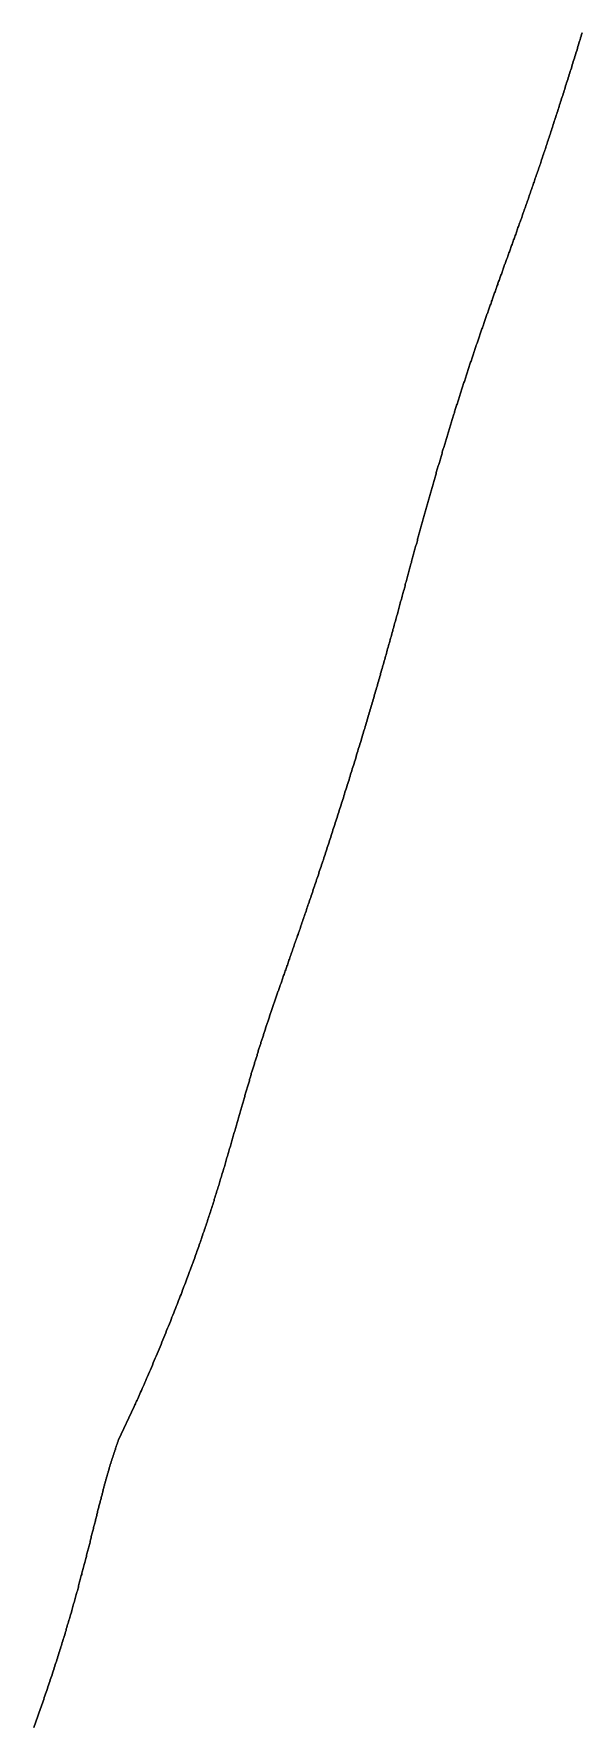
# Model space of a CAD drawing. Header units: inches. Extents: x 130170 to 284068, y 377793 to 804530.
# Drawn here: x 260060.9 to 260094.7, y 741778 to 741882.3 of the extents above; entities that cross this region are included whole.
import ezdxf

# ---------------------------------------------------------------- set-up
doc = ezdxf.new("R2010")
doc.units = ezdxf.units.IN
doc.header["$MEASUREMENT"] = 0
doc.layers.add('muni_il', color=7, linetype='Continuous')

msp = doc.modelspace()

# ---------------------------------------------------------------- linework, layer by layer
at = {"layer": 'muni_il'}
for points in [[(260060.92, 741777.95), (260060.96, 741778.07), (260061, 741778.18), (260061.04, 741778.3), (260061.09, 741778.42), (260061.13, 741778.54), (260061.17, 741778.65), (260061.21, 741778.77), (260061.25, 741778.89), (260061.29, 741779), (260061.33, 741779.12), (260061.37, 741779.23), (260061.41, 741779.35), (260061.45, 741779.46), (260061.49, 741779.57), (260061.53, 741779.69), (260061.56, 741779.8), (260061.6, 741779.91), (260061.64, 741780.02), (260061.68, 741780.13), (260061.72, 741780.24), (260061.75, 741780.35), (260061.79, 741780.46), (260061.83, 741780.57), (260061.86, 741780.68), (260061.9, 741780.78), (260061.93, 741780.89), (260061.97, 741781), (260062, 741781.1), (260062.04, 741781.21), (260062.07, 741781.31), (260062.11, 741781.42), (260062.14, 741781.52), (260062.17, 741781.63), (260062.21, 741781.73), (260062.24, 741781.83), (260062.27, 741781.93), (260062.31, 741782.03), (260062.34, 741782.13), (260062.37, 741782.23), (260062.4, 741782.33), (260062.43, 741782.43), (260062.46, 741782.53), (260062.49, 741782.63), (260062.53, 741782.72), (260062.56, 741782.82), (260062.59, 741782.92), (260062.62, 741783.01), (260062.64, 741783.11), (260062.67, 741783.2), (260062.7, 741783.3), (260062.73, 741783.39), (260062.76, 741783.48), (260062.79, 741783.57), (260062.82, 741783.67), (260062.84, 741783.76), (260062.87, 741783.85), (260062.9, 741783.94), (260062.92, 741784.03), (260062.95, 741784.12), (260062.98, 741784.21), (260063, 741784.3), (260063.03, 741784.38), (260063.06, 741784.47), (260063.08, 741784.56), (260063.11, 741784.64), (260063.13, 741784.73), (260063.16, 741784.82), (260063.18, 741784.9), (260063.21, 741784.99), (260063.23, 741785.07), (260063.25, 741785.16), (260063.28, 741785.24), (260063.3, 741785.32), (260063.33, 741785.41), (260063.35, 741785.49), (260063.37, 741785.57), (260063.4, 741785.65), (260063.42, 741785.74), (260063.44, 741785.82), (260063.46, 741785.9), (260063.49, 741785.98), (260063.51, 741786.06), (260063.53, 741786.14), (260063.55, 741786.22), (260063.57, 741786.3), (260063.6, 741786.38), (260063.62, 741786.46), (260063.64, 741786.54), (260063.66, 741786.61), (260063.68, 741786.69), (260063.7, 741786.77), (260063.72, 741786.85), (260063.74, 741786.92), (260063.76, 741787), (260063.78, 741787.08), (260063.8, 741787.16), (260063.82, 741787.23), (260063.84, 741787.31), (260063.87, 741787.38), (260063.88, 741787.46), (260063.9, 741787.54), (260063.92, 741787.61), (260063.94, 741787.69), (260063.96, 741787.76), (260063.98, 741787.84), (260064, 741787.91), (260064.02, 741787.99), (260064.04, 741788.06), (260064.06, 741788.13), (260064.08, 741788.21), (260064.1, 741788.28), (260064.12, 741788.36), (260064.14, 741788.43), (260064.16, 741788.5), (260064.17, 741788.57), (260064.19, 741788.65), (260064.21, 741788.72), (260064.23, 741788.79), (260064.25, 741788.87), (260064.27, 741788.94), (260064.28, 741789.01), (260064.3, 741789.08), (260064.32, 741789.15), (260064.34, 741789.23), (260064.36, 741789.3), (260064.38, 741789.37), (260064.39, 741789.44), (260064.41, 741789.51), (260064.43, 741789.58), (260064.45, 741789.65), (260064.46, 741789.72), (260064.48, 741789.79), (260064.5, 741789.86), (260064.52, 741789.93), (260064.54, 741790), (260064.55, 741790.07), (260064.57, 741790.14), (260064.59, 741790.21), (260064.6, 741790.28), (260064.62, 741790.35), (260064.64, 741790.41), (260064.66, 741790.48), (260064.67, 741790.55), (260064.69, 741790.62), (260064.71, 741790.68), (260064.72, 741790.75), (260064.74, 741790.82), (260064.76, 741790.88), (260064.77, 741790.95), (260064.79, 741791.01), (260064.81, 741791.08), (260064.82, 741791.14), (260064.84, 741791.21), (260064.85, 741791.27), (260064.87, 741791.34), (260064.89, 741791.4), (260064.9, 741791.46), (260064.92, 741791.52), (260064.93, 741791.59), (260064.95, 741791.65), (260064.96, 741791.71), (260064.98, 741791.77), (260065, 741791.83), (260065.01, 741791.89), (260065.03, 741791.95), (260065.04, 741792.01), (260065.06, 741792.07), (260065.07, 741792.12), (260065.09, 741792.18), (260065.1, 741792.24), (260065.12, 741792.29), (260065.13, 741792.35), (260065.14, 741792.41), (260065.16, 741792.46), (260065.17, 741792.52), (260065.19, 741792.57), (260065.2, 741792.62), (260065.21, 741792.68), (260065.23, 741792.73), (260065.24, 741792.78), (260065.26, 741792.83), (260065.27, 741792.88), (260065.28, 741792.93), (260065.3, 741792.98), (260065.31, 741793.03), (260065.32, 741793.08), (260065.34, 741793.13), (260065.35, 741793.18), (260065.36, 741793.22), (260065.38, 741793.27), (260065.39, 741793.32), (260065.4, 741793.36), (260065.41, 741793.41), (260065.43, 741793.45), (260065.44, 741793.5), (260065.45, 741793.54), (260065.46, 741793.59), (260065.48, 741793.63), (260065.49, 741793.67), (260065.5, 741793.71), (260065.51, 741793.76), (260065.53, 741793.8), (260065.54, 741793.84), (260065.55, 741793.88), (260065.56, 741793.92), (260065.57, 741793.96), (260065.59, 741794), (260065.6, 741794.04), (260065.61, 741794.08), (260065.62, 741794.12), (260065.63, 741794.16), (260065.64, 741794.19), (260065.66, 741794.23), (260065.67, 741794.27), (260065.68, 741794.31), (260065.69, 741794.35), (260065.7, 741794.38), (260065.72, 741794.42), (260065.73, 741794.46), (260065.74, 741794.5), (260065.75, 741794.53), (260065.76, 741794.57), (260065.78, 741794.61), (260065.79, 741794.64), (260065.8, 741794.68), (260065.81, 741794.72), (260065.83, 741794.76), (260065.84, 741794.79), (260065.85, 741794.83), (260065.86, 741794.87), (260065.87, 741794.9), (260065.89, 741794.94), (260065.9, 741794.98), (260065.91, 741795.02), (260065.93, 741795.06), (260065.94, 741795.09), (260065.95, 741795.13), (260065.96, 741795.17), (260065.98, 741795.21), (260065.99, 741795.25), (260066, 741795.28), (260066.02, 741795.32), (260066.03, 741795.36), (260066.04, 741795.4), (260066.06, 741795.44), (260066.07, 741795.48), (260066.08, 741795.51), (260066.1, 741795.55), (260066.11, 741795.59), (260066.12, 741795.63), (260066.14, 741795.67), (260067.1, 741797.74), (260067.15, 741797.84), (260067.18, 741797.9), (260067.21, 741797.97), (260067.25, 741798.05), (260067.28, 741798.13), (260067.32, 741798.21), (260067.36, 741798.31), (260067.41, 741798.4), (260067.45, 741798.51), (260067.5, 741798.61), (260067.55, 741798.72), (260067.6, 741798.84), (260067.65, 741798.96), (260067.71, 741799.08), (260067.76, 741799.2), (260067.82, 741799.33), (260067.87, 741799.46), (260067.93, 741799.59), (260067.99, 741799.72), (260068.04, 741799.86), (260068.1, 741800), (260068.16, 741800.14), (260068.22, 741800.28), (260068.28, 741800.42), (260068.34, 741800.56), (260068.4, 741800.7), (260068.46, 741800.84), (260068.52, 741800.98), (260068.58, 741801.13), (260068.64, 741801.27), (260068.7, 741801.41), (260068.76, 741801.56), (260068.81, 741801.7), (260068.87, 741801.84), (260068.93, 741801.98), (260068.99, 741802.13), (260069.05, 741802.27), (260069.1, 741802.41), (260069.16, 741802.55), (260069.21, 741802.68), (260069.27, 741802.82), (260069.33, 741802.96), (260069.38, 741803.09), (260069.43, 741803.23), (260069.49, 741803.36), (260069.54, 741803.5), (260069.59, 741803.63), (260069.64, 741803.76), (260069.69, 741803.89), (260069.74, 741804.02), (260069.79, 741804.14), (260069.84, 741804.27), (260069.89, 741804.4), (260069.94, 741804.52), (260069.99, 741804.64), (260070.04, 741804.76), (260070.08, 741804.89), (260070.13, 741805), (260070.17, 741805.12), (260070.22, 741805.24), (260070.26, 741805.36), (260070.31, 741805.47), (260070.35, 741805.59), (260070.39, 741805.7), (260070.43, 741805.81), (260070.47, 741805.92), (260070.52, 741806.04), (260070.56, 741806.14), (260070.6, 741806.25), (260070.64, 741806.36), (260070.68, 741806.47), (260070.71, 741806.57), (260070.75, 741806.68), (260070.79, 741806.78), (260070.83, 741806.89), (260070.86, 741806.99), (260070.9, 741807.09), (260070.94, 741807.19), (260070.97, 741807.29), (260071.01, 741807.39), (260071.04, 741807.49), (260071.08, 741807.59), (260071.11, 741807.69), (260071.15, 741807.79), (260071.18, 741807.88), (260071.21, 741807.98), (260071.25, 741808.07), (260071.28, 741808.17), (260071.31, 741808.26), (260071.34, 741808.36), (260071.38, 741808.45), (260071.41, 741808.54), (260071.44, 741808.64), (260071.47, 741808.73), (260071.5, 741808.82), (260071.53, 741808.91), (260071.56, 741809), (260071.59, 741809.09), (260071.62, 741809.18), (260071.65, 741809.27), (260071.68, 741809.36), (260071.71, 741809.45), (260071.74, 741809.54), (260071.77, 741809.63), (260071.8, 741809.72), (260071.82, 741809.81), (260071.85, 741809.89), (260071.88, 741809.98), (260071.91, 741810.07), (260071.94, 741810.16), (260071.96, 741810.24), (260071.99, 741810.33), (260072.02, 741810.41), (260072.04, 741810.5), (260072.07, 741810.59), (260072.1, 741810.67), (260072.12, 741810.76), (260072.15, 741810.84), (260072.18, 741810.93), (260072.2, 741811.01), (260072.23, 741811.1), (260072.26, 741811.18), (260072.28, 741811.26), (260072.31, 741811.35), (260072.33, 741811.43), (260072.36, 741811.52), (260072.38, 741811.6), (260072.41, 741811.68), (260072.43, 741811.76), (260072.46, 741811.85), (260072.48, 741811.93), (260072.51, 741812.01), (260072.53, 741812.09), (260072.56, 741812.18), (260072.58, 741812.26), (260072.61, 741812.34), (260072.63, 741812.42), (260072.66, 741812.5), (260072.68, 741812.58), (260072.7, 741812.67), (260072.73, 741812.75), (260072.75, 741812.83), (260072.77, 741812.91), (260072.8, 741812.99), (260072.82, 741813.07), (260072.85, 741813.15), (260072.87, 741813.23), (260072.89, 741813.31), (260072.92, 741813.38), (260072.94, 741813.46), (260072.96, 741813.54), (260072.98, 741813.62), (260073.01, 741813.7), (260073.03, 741813.78), (260073.05, 741813.86), (260073.07, 741813.93), (260073.1, 741814.01), (260073.12, 741814.09), (260073.14, 741814.16), (260073.16, 741814.24), (260073.19, 741814.32), (260073.21, 741814.39), (260073.23, 741814.47), (260073.25, 741814.55), (260073.27, 741814.62), (260073.3, 741814.7), (260073.32, 741814.77), (260073.34, 741814.85), (260073.36, 741814.92), (260073.38, 741815), (260073.4, 741815.07), (260073.42, 741815.14), (260073.45, 741815.22), (260073.47, 741815.29), (260073.49, 741815.36), (260073.51, 741815.44), (260073.53, 741815.51), (260073.55, 741815.58), (260073.57, 741815.65), (260073.59, 741815.72), (260073.61, 741815.79), (260073.63, 741815.87), (260073.65, 741815.94), (260073.67, 741816.01), (260073.69, 741816.08), (260073.71, 741816.15), (260073.73, 741816.22), (260073.75, 741816.29), (260073.77, 741816.36), (260073.79, 741816.42), (260073.81, 741816.49), (260073.83, 741816.56), (260073.85, 741816.63), (260073.87, 741816.7), (260073.89, 741816.76), (260073.91, 741816.83), (260073.93, 741816.9), (260073.95, 741816.96), (260073.97, 741817.03), (260073.99, 741817.1), (260074.01, 741817.16), (260074.03, 741817.23), (260074.05, 741817.29), (260074.06, 741817.36), (260074.08, 741817.42), (260074.1, 741817.49), (260074.12, 741817.55), (260074.14, 741817.61), (260074.16, 741817.68), (260074.18, 741817.74), (260074.2, 741817.8), (260074.21, 741817.87), (260074.23, 741817.93), (260074.25, 741817.99), (260074.27, 741818.05), (260074.29, 741818.12), (260074.31, 741818.18), (260074.32, 741818.24), (260074.34, 741818.3), (260074.36, 741818.36), (260074.38, 741818.42), (260074.4, 741818.48), (260074.42, 741818.54), (260074.43, 741818.6), (260074.45, 741818.66), (260074.47, 741818.72), (260074.49, 741818.78), (260074.51, 741818.84), (260074.52, 741818.9), (260074.54, 741818.96), (260074.56, 741819.01), (260074.58, 741819.07), (260074.59, 741819.13), (260074.61, 741819.19), (260074.63, 741819.25), (260074.65, 741819.3), (260074.67, 741819.36), (260074.68, 741819.42), (260074.7, 741819.48), (260074.72, 741819.53), (260074.74, 741819.59), (260074.75, 741819.65), (260074.77, 741819.7), (260074.79, 741819.76), (260074.81, 741819.82), (260074.83, 741819.87), (260074.84, 741819.93), (260074.86, 741819.99), (260074.88, 741820.04), (260074.9, 741820.1), (260074.91, 741820.15), (260074.93, 741820.21), (260074.95, 741820.27), (260074.97, 741820.32), (260074.99, 741820.38), (260075, 741820.43), (260075.02, 741820.49), (260075.04, 741820.55), (260075.06, 741820.6), (260075.08, 741820.66), (260075.09, 741820.71), (260075.11, 741820.77), (260075.13, 741820.82), (260075.15, 741820.88), (260075.17, 741820.94), (260075.19, 741820.99), (260075.2, 741821.05), (260075.22, 741821.1), (260075.24, 741821.16), (260075.26, 741821.22), (260075.28, 741821.27), (260075.3, 741821.33), (260075.32, 741821.39), (260075.33, 741821.44), (260075.35, 741821.5), (260075.37, 741821.56), (260075.39, 741821.61), (260075.41, 741821.67), (260075.43, 741821.73), (260075.45, 741821.78), (260075.47, 741821.84), (260075.49, 741821.9), (260075.51, 741821.96), (260075.53, 741822.01), (260075.55, 741822.07), (260075.57, 741822.13), (260075.59, 741822.19), (260075.61, 741822.25), (260075.63, 741822.31), (260075.65, 741822.37), (260075.67, 741822.43), (260075.69, 741822.49), (260075.71, 741822.55), (260075.73, 741822.61), (260075.75, 741822.67), (260075.77, 741822.73), (260075.79, 741822.79), (260075.81, 741822.85), (260075.83, 741822.91), (260075.86, 741822.97), (260075.88, 741823.04), (260075.9, 741823.1), (260075.92, 741823.16), (260075.94, 741823.22), (260075.96, 741823.29), (260075.99, 741823.35), (260076.01, 741823.42), (260076.03, 741823.48), (260076.05, 741823.55), (260076.08, 741823.61), (260076.1, 741823.68), (260076.12, 741823.74), (260076.15, 741823.81), (260076.17, 741823.88), (260076.19, 741823.94), (260076.22, 741824.01), (260076.24, 741824.08), (260076.26, 741824.15), (260076.29, 741824.22), (260076.31, 741824.28), (260076.34, 741824.35), (260076.36, 741824.42), (260076.39, 741824.49), (260076.41, 741824.57), (260076.44, 741824.64), (260076.46, 741824.71), (260076.49, 741824.78), (260076.51, 741824.85), (260076.54, 741824.93), (260076.56, 741825), (260076.59, 741825.07), (260076.61, 741825.15), (260076.64, 741825.22), (260076.67, 741825.3), (260076.69, 741825.37), (260076.72, 741825.45), (260076.75, 741825.53), (260076.77, 741825.61), (260076.8, 741825.68), (260076.83, 741825.76), (260076.86, 741825.84), (260076.88, 741825.92), (260076.91, 741826), (260076.94, 741826.08), (260076.97, 741826.16), (260076.99, 741826.24), (260077.02, 741826.32), (260077.05, 741826.41), (260077.08, 741826.49), (260077.11, 741826.57), (260077.14, 741826.65), (260077.17, 741826.74), (260077.2, 741826.82), (260077.23, 741826.91), (260077.26, 741826.99), (260077.29, 741827.08), (260077.32, 741827.17), (260077.35, 741827.25), (260077.38, 741827.34), (260077.41, 741827.43), (260077.44, 741827.52), (260077.47, 741827.61), (260077.5, 741827.7), (260077.53, 741827.79), (260077.56, 741827.88), (260077.59, 741827.97), (260077.62, 741828.06), (260077.65, 741828.15), (260077.69, 741828.24), (260077.72, 741828.34), (260077.75, 741828.43), (260077.78, 741828.52), (260077.81, 741828.62), (260077.85, 741828.71), (260077.88, 741828.81), (260077.91, 741828.9), (260077.94, 741829), (260077.98, 741829.1), (260078.01, 741829.19), (260078.04, 741829.29), (260078.08, 741829.39), (260078.11, 741829.49), (260078.14, 741829.59), (260078.18, 741829.68), (260078.21, 741829.78), (260078.24, 741829.88), (260078.28, 741829.98), (260078.31, 741830.08), (260078.34, 741830.19), (260078.38, 741830.29), (260078.41, 741830.39), (260078.45, 741830.49), (260078.48, 741830.59), (260078.51, 741830.7), (260078.55, 741830.8), (260078.58, 741830.9), (260078.62, 741831.01), (260078.65, 741831.11), (260078.69, 741831.21), (260078.72, 741831.32), (260078.76, 741831.42), (260078.79, 741831.53), (260078.83, 741831.64), (260078.86, 741831.74), (260078.9, 741831.85), (260078.93, 741831.95), (260078.97, 741832.06), (260079, 741832.17), (260079.04, 741832.28), (260079.07, 741832.38), (260079.11, 741832.49), (260079.14, 741832.6), (260079.18, 741832.71), (260079.21, 741832.81), (260079.25, 741832.92), (260079.28, 741833.03), (260079.32, 741833.14), (260079.35, 741833.25), (260079.39, 741833.36), (260079.42, 741833.47), (260079.46, 741833.58), (260079.49, 741833.69), (260079.53, 741833.8), (260079.57, 741833.91), (260079.6, 741834.02), (260079.64, 741834.13), (260079.67, 741834.24), (260079.71, 741834.35), (260079.74, 741834.46), (260079.78, 741834.57), (260079.81, 741834.68), (260079.85, 741834.79), (260079.88, 741834.9), (260079.92, 741835.01), (260079.95, 741835.12), (260079.99, 741835.24), (260080.02, 741835.35), (260080.06, 741835.46), (260080.09, 741835.57), (260080.13, 741835.68), (260080.16, 741835.79), (260080.2, 741835.9), (260080.23, 741836.01), (260080.27, 741836.12), (260080.3, 741836.23), (260080.34, 741836.35), (260080.37, 741836.46), (260080.41, 741836.57), (260080.44, 741836.68), (260080.48, 741836.79), (260080.51, 741836.9), (260080.54, 741837.01), (260080.58, 741837.12), (260080.61, 741837.23), (260080.65, 741837.34), (260080.68, 741837.45), (260080.71, 741837.56), (260080.75, 741837.67), (260080.78, 741837.78), (260080.81, 741837.89), (260080.85, 741838), (260080.88, 741838.11), (260080.91, 741838.22), (260080.95, 741838.33), (260080.98, 741838.44), (260081.01, 741838.54), (260081.05, 741838.65), (260081.08, 741838.76), (260081.11, 741838.87), (260081.14, 741838.98), (260081.18, 741839.09), (260081.21, 741839.19), (260081.24, 741839.3), (260081.27, 741839.41), (260081.31, 741839.51), (260081.34, 741839.62), (260081.37, 741839.73), (260081.4, 741839.83), (260081.43, 741839.94), (260081.46, 741840.04), (260081.49, 741840.15), (260081.53, 741840.26), (260081.56, 741840.36), (260081.59, 741840.47), (260081.62, 741840.57), (260081.65, 741840.67), (260081.68, 741840.78), (260081.71, 741840.88), (260081.74, 741840.99), (260081.77, 741841.09), (260081.8, 741841.19), (260081.83, 741841.29), (260081.86, 741841.4), (260081.89, 741841.5), (260081.92, 741841.6), (260081.95, 741841.7), (260081.98, 741841.8), (260082.01, 741841.9), (260082.04, 741842), (260082.07, 741842.1), (260082.1, 741842.2), (260082.12, 741842.3), (260082.15, 741842.4), (260082.18, 741842.5), (260082.21, 741842.6), (260082.24, 741842.7), (260082.27, 741842.8), (260082.29, 741842.89), (260082.32, 741842.99), (260082.35, 741843.09), (260082.38, 741843.19), (260082.4, 741843.28), (260082.43, 741843.38), (260082.46, 741843.47), (260082.49, 741843.57), (260082.51, 741843.67), (260082.54, 741843.76), (260082.57, 741843.86), (260082.59, 741843.95), (260082.62, 741844.04), (260082.65, 741844.14), (260082.67, 741844.23), (260082.7, 741844.32), (260082.72, 741844.42), (260082.75, 741844.51), (260082.78, 741844.6), (260082.8, 741844.69), (260082.83, 741844.79), (260082.85, 741844.88), (260082.88, 741844.97), (260082.9, 741845.06), (260082.93, 741845.15), (260082.95, 741845.24), (260082.98, 741845.33), (260083, 741845.42), (260083.03, 741845.51), (260083.05, 741845.6), (260083.08, 741845.68), (260083.1, 741845.77), (260083.13, 741845.86), (260083.15, 741845.95), (260083.17, 741846.04), (260083.2, 741846.12), (260083.22, 741846.21), (260083.25, 741846.3), (260083.27, 741846.38), (260083.29, 741846.47), (260083.32, 741846.55), (260083.34, 741846.64), (260083.36, 741846.73), (260083.39, 741846.81), (260083.41, 741846.9), (260083.43, 741846.98), (260083.46, 741847.06), (260083.48, 741847.15), (260083.5, 741847.23), (260083.52, 741847.32), (260083.55, 741847.4), (260083.57, 741847.48), (260083.59, 741847.56), (260083.61, 741847.65), (260083.64, 741847.73), (260083.66, 741847.81), (260083.68, 741847.89), (260083.7, 741847.97), (260083.73, 741848.06), (260083.75, 741848.14), (260083.77, 741848.22), (260083.79, 741848.3), (260083.81, 741848.38), (260083.83, 741848.46), (260083.86, 741848.54), (260083.88, 741848.62), (260083.9, 741848.7), (260083.92, 741848.78), (260083.94, 741848.86), (260083.96, 741848.94), (260083.99, 741849.02), (260084.01, 741849.09), (260084.03, 741849.17), (260084.05, 741849.25), (260084.07, 741849.33), (260084.09, 741849.41), (260084.11, 741849.48), (260084.13, 741849.56), (260084.15, 741849.64), (260084.18, 741849.72), (260084.2, 741849.79), (260084.22, 741849.87), (260084.24, 741849.95), (260084.26, 741850.02), (260084.28, 741850.1), (260084.3, 741850.18), (260084.32, 741850.25), (260084.34, 741850.33), (260084.36, 741850.41), (260084.38, 741850.48), (260084.4, 741850.56), (260084.42, 741850.63), (260084.44, 741850.71), (260084.46, 741850.78), (260084.49, 741850.86), (260084.51, 741850.93), (260084.53, 741851.01), (260084.55, 741851.08), (260084.57, 741851.16), (260084.59, 741851.23), (260084.61, 741851.31), (260084.63, 741851.38), (260084.65, 741851.45), (260084.67, 741851.53), (260084.69, 741851.6), (260084.71, 741851.68), (260084.73, 741851.75), (260084.75, 741851.82), (260084.77, 741851.9), (260084.79, 741851.97), (260084.81, 741852.04), (260084.83, 741852.12), (260084.85, 741852.19), (260084.87, 741852.26), (260084.89, 741852.34), (260084.91, 741852.41), (260084.93, 741852.48), (260084.95, 741852.56), (260084.97, 741852.63), (260084.99, 741852.7), (260085.01, 741852.77), (260085.03, 741852.85), (260085.05, 741852.92), (260085.07, 741852.99), (260085.09, 741853.06), (260085.11, 741853.13), (260085.13, 741853.21), (260085.15, 741853.28), (260085.17, 741853.35), (260085.19, 741853.42), (260085.21, 741853.49), (260085.23, 741853.57), (260085.25, 741853.64), (260085.27, 741853.71), (260085.3, 741853.78), (260085.32, 741853.85), (260085.34, 741853.92), (260085.36, 741854), (260085.38, 741854.07), (260085.4, 741854.14), (260085.42, 741854.21), (260085.44, 741854.28), (260085.46, 741854.35), (260085.48, 741854.42), (260085.5, 741854.49), (260085.52, 741854.56), (260085.54, 741854.64), (260085.56, 741854.71), (260085.58, 741854.78), (260085.6, 741854.85), (260085.62, 741854.92), (260085.64, 741854.99), (260085.66, 741855.06), (260085.68, 741855.13), (260085.7, 741855.2), (260085.72, 741855.27), (260085.74, 741855.34), (260085.76, 741855.41), (260085.78, 741855.48), (260085.8, 741855.55), (260085.82, 741855.62), (260085.84, 741855.69), (260085.87, 741855.76), (260085.89, 741855.83), (260085.91, 741855.9), (260085.93, 741855.97), (260085.95, 741856.04), (260085.97, 741856.11), (260085.99, 741856.18), (260086.01, 741856.25), (260086.03, 741856.32), (260086.05, 741856.39), (260086.07, 741856.46), (260086.09, 741856.53), (260086.11, 741856.6), (260086.13, 741856.67), (260086.15, 741856.74), (260086.18, 741856.81), (260086.2, 741856.88), (260086.22, 741856.95), (260086.24, 741857.02), (260086.26, 741857.09), (260086.28, 741857.16), (260086.3, 741857.23), (260086.32, 741857.3), (260086.34, 741857.37), (260086.36, 741857.44), (260086.38, 741857.5), (260086.4, 741857.57), (260086.43, 741857.64), (260086.45, 741857.71), (260086.47, 741857.78), (260086.49, 741857.85), (260086.51, 741857.92), (260086.53, 741857.99), (260086.55, 741858.05), (260086.57, 741858.12), (260086.59, 741858.19), (260086.61, 741858.26), (260086.64, 741858.33), (260086.66, 741858.4), (260086.68, 741858.47), (260086.7, 741858.53), (260086.72, 741858.6), (260086.74, 741858.67), (260086.76, 741858.74), (260086.78, 741858.81), (260086.8, 741858.87), (260086.83, 741858.94), (260086.85, 741859.01), (260086.87, 741859.08), (260086.89, 741859.15), (260086.91, 741859.21), (260086.93, 741859.28), (260086.95, 741859.35), (260086.97, 741859.42), (260087, 741859.48), (260087.02, 741859.55), (260087.04, 741859.62), (260087.06, 741859.69), (260087.08, 741859.75), (260087.1, 741859.82), (260087.12, 741859.89), (260087.15, 741859.96), (260087.17, 741860.02), (260087.19, 741860.09), (260087.21, 741860.16), (260087.23, 741860.22), (260087.25, 741860.29), (260087.27, 741860.36), (260087.3, 741860.42), (260087.32, 741860.49), (260087.34, 741860.56), (260087.36, 741860.62), (260087.38, 741860.69), (260087.4, 741860.76), (260087.42, 741860.82), (260087.45, 741860.89), (260087.47, 741860.95), (260087.49, 741861.02), (260087.51, 741861.09), (260087.53, 741861.15), (260087.55, 741861.22), (260087.58, 741861.29), (260087.6, 741861.35), (260087.62, 741861.42), (260087.64, 741861.48), (260087.66, 741861.55), (260087.68, 741861.61), (260087.7, 741861.68), (260087.73, 741861.74), (260087.75, 741861.81), (260087.77, 741861.88), (260087.79, 741861.94), (260087.81, 741862.01), (260087.83, 741862.07), (260087.86, 741862.14), (260087.88, 741862.2), (260087.9, 741862.27), (260087.92, 741862.33), (260087.94, 741862.4), (260087.97, 741862.46), (260087.99, 741862.53), (260088.01, 741862.59), (260088.03, 741862.66), (260088.05, 741862.72), (260088.07, 741862.78), (260088.1, 741862.85), (260088.12, 741862.91), (260088.14, 741862.98), (260088.16, 741863.04), (260088.18, 741863.11), (260088.2, 741863.17), (260088.23, 741863.24), (260088.25, 741863.3), (260088.27, 741863.36), (260088.29, 741863.43), (260088.31, 741863.49), (260088.34, 741863.56), (260088.36, 741863.62), (260088.38, 741863.68), (260088.4, 741863.75), (260088.42, 741863.81), (260088.45, 741863.88), (260088.47, 741863.94), (260088.49, 741864), (260088.51, 741864.07), (260088.53, 741864.13), (260088.56, 741864.19), (260088.58, 741864.26), (260088.6, 741864.32), (260088.62, 741864.38), (260088.64, 741864.45), (260088.67, 741864.51), (260088.69, 741864.57), (260088.71, 741864.64), (260088.73, 741864.7), (260088.75, 741864.76), (260088.78, 741864.83), (260088.8, 741864.89), (260088.82, 741864.95), (260088.84, 741865.02), (260088.87, 741865.08), (260088.89, 741865.14), (260088.91, 741865.21), (260088.93, 741865.27), (260088.95, 741865.33), (260088.98, 741865.4), (260089, 741865.46), (260089.02, 741865.52), (260089.04, 741865.59), (260089.07, 741865.65), (260089.09, 741865.71), (260089.11, 741865.78), (260089.13, 741865.84), (260089.16, 741865.9), (260089.18, 741865.97), (260089.2, 741866.03), (260089.22, 741866.09), (260089.25, 741866.16), (260089.27, 741866.22), (260089.29, 741866.28), (260089.31, 741866.35), (260089.34, 741866.41), (260089.36, 741866.47), (260089.38, 741866.54), (260089.4, 741866.6), (260089.43, 741866.66), (260089.45, 741866.73), (260089.47, 741866.79), (260089.5, 741866.85), (260089.52, 741866.92), (260089.54, 741866.98), (260089.56, 741867.05), (260089.59, 741867.11), (260089.61, 741867.17), (260089.63, 741867.24), (260089.66, 741867.3), (260089.68, 741867.37), (260089.7, 741867.43), (260089.73, 741867.49), (260089.75, 741867.56), (260089.77, 741867.62), (260089.8, 741867.69), (260089.82, 741867.75), (260089.84, 741867.82), (260089.86, 741867.88), (260089.89, 741867.95), (260089.91, 741868.01), (260089.93, 741868.08), (260089.96, 741868.14), (260089.98, 741868.21), (260090.01, 741868.27), (260090.03, 741868.34), (260090.05, 741868.4), (260090.08, 741868.47), (260090.1, 741868.53), (260090.12, 741868.6), (260090.15, 741868.66), (260090.17, 741868.73), (260090.19, 741868.8), (260090.22, 741868.86), (260090.24, 741868.93), (260090.27, 741869), (260090.29, 741869.06), (260090.31, 741869.13), (260090.34, 741869.2), (260090.36, 741869.26), (260090.39, 741869.33), (260090.41, 741869.4), (260090.44, 741869.46), (260090.46, 741869.53), (260090.48, 741869.6), (260090.51, 741869.67), (260090.53, 741869.74), (260090.56, 741869.8), (260090.58, 741869.87), (260090.61, 741869.94), (260090.63, 741870.01), (260090.66, 741870.08), (260090.68, 741870.15), (260090.7, 741870.22), (260090.73, 741870.29), (260090.75, 741870.36), (260090.78, 741870.43), (260090.8, 741870.5), (260090.83, 741870.57), (260090.85, 741870.64), (260090.88, 741870.71), (260090.9, 741870.78), (260090.93, 741870.85), (260090.96, 741870.92), (260090.98, 741870.99), (260091.01, 741871.06), (260091.03, 741871.14), (260091.06, 741871.21), (260091.08, 741871.28), (260091.11, 741871.35), (260091.13, 741871.43), (260091.16, 741871.5), (260091.19, 741871.57), (260091.21, 741871.64), (260091.24, 741871.72), (260091.26, 741871.79), (260091.29, 741871.87), (260091.31, 741871.94), (260091.34, 741872.02), (260091.37, 741872.09), (260091.39, 741872.17), (260091.42, 741872.24), (260091.45, 741872.32), (260091.47, 741872.39), (260091.5, 741872.47), (260091.53, 741872.54), (260091.55, 741872.62), (260091.58, 741872.7), (260091.61, 741872.78), (260091.63, 741872.85), (260091.66, 741872.93), (260091.69, 741873.01), (260091.71, 741873.09), (260091.74, 741873.16), (260091.77, 741873.24), (260091.79, 741873.32), (260091.82, 741873.4), (260091.85, 741873.48), (260091.88, 741873.56), (260091.9, 741873.64), (260091.93, 741873.72), (260091.96, 741873.8), (260091.99, 741873.88), (260092.01, 741873.97), (260092.04, 741874.05), (260092.07, 741874.13), (260092.1, 741874.21), (260092.13, 741874.29), (260092.15, 741874.38), (260092.18, 741874.46), (260092.21, 741874.54), (260092.24, 741874.63), (260092.27, 741874.71), (260092.29, 741874.79), (260092.32, 741874.88), (260092.35, 741874.96), (260092.38, 741875.05), (260092.41, 741875.13), (260092.44, 741875.22), (260092.46, 741875.31), (260092.49, 741875.39), (260092.52, 741875.48), (260092.55, 741875.57), (260092.58, 741875.65), (260092.61, 741875.74), (260092.64, 741875.83), (260092.67, 741875.92), (260092.7, 741876.01), (260092.73, 741876.09), (260092.76, 741876.18), (260092.78, 741876.27), (260092.81, 741876.36), (260092.84, 741876.45), (260092.87, 741876.54), (260092.9, 741876.63), (260092.93, 741876.72), (260092.96, 741876.82), (260092.99, 741876.91), (260093.02, 741877), (260093.05, 741877.09), (260093.08, 741877.18), (260093.11, 741877.28), (260093.14, 741877.37), (260093.17, 741877.46), (260093.2, 741877.56), (260093.23, 741877.65), (260093.26, 741877.74), (260093.29, 741877.84), (260093.32, 741877.93), (260093.35, 741878.03), (260093.38, 741878.12), (260093.41, 741878.22), (260093.44, 741878.31), (260093.48, 741878.41), (260093.51, 741878.51), (260093.54, 741878.6), (260093.57, 741878.7), (260093.6, 741878.8), (260093.63, 741878.9), (260093.66, 741878.99), (260093.69, 741879.09), (260093.72, 741879.19), (260093.75, 741879.29), (260093.78, 741879.39), (260093.82, 741879.49), (260093.85, 741879.59), (260093.88, 741879.69), (260093.91, 741879.79), (260093.94, 741879.89), (260093.97, 741879.99), (260094, 741880.09), (260094.04, 741880.19), (260094.07, 741880.29), (260094.1, 741880.39), (260094.13, 741880.49), (260094.16, 741880.6), (260094.19, 741880.7), (260094.23, 741880.8), (260094.26, 741880.9), (260094.29, 741881.01), (260094.32, 741881.11), (260094.35, 741881.21), (260094.39, 741881.32), (260094.42, 741881.42), (260094.45, 741881.52), (260094.48, 741881.63), (260094.51, 741881.73), (260094.55, 741881.84), (260094.58, 741881.94), (260094.61, 741882.05), (260094.64, 741882.15), (260094.67, 741882.26), (260094.71, 741882.36)], [(260094.71, 741882.36), (260094.67, 741882.26), (260094.64, 741882.15), (260094.61, 741882.05), (260094.58, 741881.94), (260094.55, 741881.84), (260094.51, 741881.73), (260094.48, 741881.63), (260094.45, 741881.52), (260094.42, 741881.42), (260094.39, 741881.32), (260094.35, 741881.21), (260094.32, 741881.11), (260094.29, 741881.01), (260094.26, 741880.9), (260094.23, 741880.8), (260094.19, 741880.7), (260094.16, 741880.6), (260094.13, 741880.49), (260094.1, 741880.39), (260094.07, 741880.29), (260094.04, 741880.19), (260094, 741880.09), (260093.97, 741879.99), (260093.94, 741879.89), (260093.91, 741879.79), (260093.88, 741879.69), (260093.85, 741879.59), (260093.82, 741879.49), (260093.78, 741879.39), (260093.75, 741879.29), (260093.72, 741879.19), (260093.69, 741879.09), (260093.66, 741878.99), (260093.63, 741878.9), (260093.6, 741878.8), (260093.57, 741878.7), (260093.54, 741878.6), (260093.51, 741878.51), (260093.48, 741878.41), (260093.44, 741878.31), (260093.41, 741878.22), (260093.38, 741878.12), (260093.35, 741878.03), (260093.32, 741877.93), (260093.29, 741877.84), (260093.26, 741877.74), (260093.23, 741877.65), (260093.2, 741877.56), (260093.17, 741877.46), (260093.14, 741877.37), (260093.11, 741877.28), (260093.08, 741877.18), (260093.05, 741877.09), (260093.02, 741877), (260092.99, 741876.91), (260092.96, 741876.82), (260092.93, 741876.72), (260092.9, 741876.63), (260092.87, 741876.54), (260092.84, 741876.45), (260092.81, 741876.36), (260092.78, 741876.27), (260092.76, 741876.18), (260092.73, 741876.09), (260092.7, 741876.01), (260092.67, 741875.92), (260092.64, 741875.83), (260092.61, 741875.74), (260092.58, 741875.65), (260092.55, 741875.57), (260092.52, 741875.48), (260092.49, 741875.39), (260092.46, 741875.31), (260092.44, 741875.22), (260092.41, 741875.13), (260092.38, 741875.05), (260092.35, 741874.96), (260092.32, 741874.88), (260092.29, 741874.79), (260092.27, 741874.71), (260092.24, 741874.63), (260092.21, 741874.54), (260092.18, 741874.46), (260092.15, 741874.38), (260092.13, 741874.29), (260092.1, 741874.21), (260092.07, 741874.13), (260092.04, 741874.05), (260092.01, 741873.97), (260091.99, 741873.88), (260091.96, 741873.8), (260091.93, 741873.72), (260091.9, 741873.64), (260091.88, 741873.56), (260091.85, 741873.48), (260091.82, 741873.4), (260091.79, 741873.32), (260091.77, 741873.24), (260091.74, 741873.16), (260091.71, 741873.09), (260091.69, 741873.01), (260091.66, 741872.93), (260091.63, 741872.85), (260091.61, 741872.78), (260091.58, 741872.7), (260091.55, 741872.62), (260091.53, 741872.54), (260091.5, 741872.47), (260091.47, 741872.39), (260091.45, 741872.32), (260091.42, 741872.24), (260091.39, 741872.17), (260091.37, 741872.09), (260091.34, 741872.02), (260091.31, 741871.94), (260091.29, 741871.87), (260091.26, 741871.79), (260091.24, 741871.72), (260091.21, 741871.64), (260091.19, 741871.57), (260091.16, 741871.5), (260091.13, 741871.43), (260091.11, 741871.35), (260091.08, 741871.28), (260091.06, 741871.21), (260091.03, 741871.14), (260091.01, 741871.06), (260090.98, 741870.99), (260090.96, 741870.92), (260090.93, 741870.85), (260090.9, 741870.78), (260090.88, 741870.71), (260090.85, 741870.64), (260090.83, 741870.57), (260090.8, 741870.5), (260090.78, 741870.43), (260090.75, 741870.36), (260090.73, 741870.29), (260090.7, 741870.22), (260090.68, 741870.15), (260090.66, 741870.08), (260090.63, 741870.01), (260090.61, 741869.94), (260090.58, 741869.87), (260090.56, 741869.8), (260090.53, 741869.74), (260090.51, 741869.67), (260090.48, 741869.6), (260090.46, 741869.53), (260090.44, 741869.46), (260090.41, 741869.4), (260090.39, 741869.33), (260090.36, 741869.26), (260090.34, 741869.2), (260090.31, 741869.13), (260090.29, 741869.06), (260090.27, 741869), (260090.24, 741868.93), (260090.22, 741868.86), (260090.19, 741868.8), (260090.17, 741868.73), (260090.15, 741868.66), (260090.12, 741868.6), (260090.1, 741868.53), (260090.08, 741868.47), (260090.05, 741868.4), (260090.03, 741868.34), (260090.01, 741868.27), (260089.98, 741868.21), (260089.96, 741868.14), (260089.93, 741868.08), (260089.91, 741868.01), (260089.89, 741867.95), (260089.86, 741867.88), (260089.84, 741867.82), (260089.82, 741867.75), (260089.8, 741867.69), (260089.77, 741867.62), (260089.75, 741867.56), (260089.73, 741867.49), (260089.7, 741867.43), (260089.68, 741867.37), (260089.66, 741867.3), (260089.63, 741867.24), (260089.61, 741867.17), (260089.59, 741867.11), (260089.56, 741867.05), (260089.54, 741866.98), (260089.52, 741866.92), (260089.5, 741866.85), (260089.47, 741866.79), (260089.45, 741866.73), (260089.43, 741866.66), (260089.4, 741866.6), (260089.38, 741866.54), (260089.36, 741866.47), (260089.34, 741866.41), (260089.31, 741866.35), (260089.29, 741866.28), (260089.27, 741866.22), (260089.25, 741866.16), (260089.22, 741866.09), (260089.2, 741866.03), (260089.18, 741865.97), (260089.16, 741865.9), (260089.13, 741865.84), (260089.11, 741865.78), (260089.09, 741865.71), (260089.07, 741865.65), (260089.04, 741865.59), (260089.02, 741865.52), (260089, 741865.46), (260088.98, 741865.4), (260088.95, 741865.33), (260088.93, 741865.27), (260088.91, 741865.21), (260088.89, 741865.14), (260088.87, 741865.08), (260088.84, 741865.02), (260088.82, 741864.95), (260088.8, 741864.89), (260088.78, 741864.83), (260088.75, 741864.76), (260088.73, 741864.7), (260088.71, 741864.64), (260088.69, 741864.57), (260088.67, 741864.51), (260088.64, 741864.45), (260088.62, 741864.38), (260088.6, 741864.32), (260088.58, 741864.26), (260088.56, 741864.19), (260088.53, 741864.13), (260088.51, 741864.07), (260088.49, 741864), (260088.47, 741863.94), (260088.45, 741863.88), (260088.42, 741863.81), (260088.4, 741863.75), (260088.38, 741863.68), (260088.36, 741863.62), (260088.34, 741863.56), (260088.31, 741863.49), (260088.29, 741863.43), (260088.27, 741863.36), (260088.25, 741863.3), (260088.23, 741863.24), (260088.2, 741863.17), (260088.18, 741863.11), (260088.16, 741863.04), (260088.14, 741862.98), (260088.12, 741862.91), (260088.1, 741862.85), (260088.07, 741862.78), (260088.05, 741862.72), (260088.03, 741862.66), (260088.01, 741862.59), (260087.99, 741862.53), (260087.97, 741862.46), (260087.94, 741862.4), (260087.92, 741862.33), (260087.9, 741862.27), (260087.88, 741862.2), (260087.86, 741862.14), (260087.83, 741862.07), (260087.81, 741862.01), (260087.79, 741861.94), (260087.77, 741861.88), (260087.75, 741861.81), (260087.73, 741861.74), (260087.7, 741861.68), (260087.68, 741861.61), (260087.66, 741861.55), (260087.64, 741861.48), (260087.62, 741861.42), (260087.6, 741861.35), (260087.58, 741861.29), (260087.55, 741861.22), (260087.53, 741861.15), (260087.51, 741861.09), (260087.49, 741861.02), (260087.47, 741860.95), (260087.45, 741860.89), (260087.42, 741860.82), (260087.4, 741860.76), (260087.38, 741860.69), (260087.36, 741860.62), (260087.34, 741860.56), (260087.32, 741860.49), (260087.3, 741860.42), (260087.27, 741860.36), (260087.25, 741860.29), (260087.23, 741860.22), (260087.21, 741860.16), (260087.19, 741860.09), (260087.17, 741860.02), (260087.15, 741859.96), (260087.12, 741859.89), (260087.1, 741859.82), (260087.08, 741859.75), (260087.06, 741859.69), (260087.04, 741859.62), (260087.02, 741859.55), (260087, 741859.48), (260086.97, 741859.42), (260086.95, 741859.35), (260086.93, 741859.28), (260086.91, 741859.21), (260086.89, 741859.15), (260086.87, 741859.08), (260086.85, 741859.01), (260086.83, 741858.94), (260086.8, 741858.87), (260086.78, 741858.81), (260086.76, 741858.74), (260086.74, 741858.67), (260086.72, 741858.6), (260086.7, 741858.53), (260086.68, 741858.47), (260086.66, 741858.4), (260086.64, 741858.33), (260086.61, 741858.26), (260086.59, 741858.19), (260086.57, 741858.12), (260086.55, 741858.05), (260086.53, 741857.99), (260086.51, 741857.92), (260086.49, 741857.85), (260086.47, 741857.78), (260086.45, 741857.71), (260086.43, 741857.64), (260086.4, 741857.57), (260086.38, 741857.5), (260086.36, 741857.44), (260086.34, 741857.37), (260086.32, 741857.3), (260086.3, 741857.23), (260086.28, 741857.16), (260086.26, 741857.09), (260086.24, 741857.02), (260086.22, 741856.95), (260086.2, 741856.88), (260086.18, 741856.81), (260086.15, 741856.74), (260086.13, 741856.67), (260086.11, 741856.6), (260086.09, 741856.53), (260086.07, 741856.46), (260086.05, 741856.39), (260086.03, 741856.32), (260086.01, 741856.25), (260085.99, 741856.18), (260085.97, 741856.11), (260085.95, 741856.04), (260085.93, 741855.97), (260085.91, 741855.9), (260085.89, 741855.83), (260085.87, 741855.76), (260085.84, 741855.69), (260085.82, 741855.62), (260085.8, 741855.55), (260085.78, 741855.48), (260085.76, 741855.41), (260085.74, 741855.34), (260085.72, 741855.27), (260085.7, 741855.2), (260085.68, 741855.13), (260085.66, 741855.06), (260085.64, 741854.99), (260085.62, 741854.92), (260085.6, 741854.85), (260085.58, 741854.78), (260085.56, 741854.71), (260085.54, 741854.64), (260085.52, 741854.56), (260085.5, 741854.49), (260085.48, 741854.42), (260085.46, 741854.35), (260085.44, 741854.28), (260085.42, 741854.21), (260085.4, 741854.14), (260085.38, 741854.07), (260085.36, 741854), (260085.34, 741853.92), (260085.32, 741853.85), (260085.3, 741853.78), (260085.27, 741853.71), (260085.25, 741853.64), (260085.23, 741853.57), (260085.21, 741853.49), (260085.19, 741853.42), (260085.17, 741853.35), (260085.15, 741853.28), (260085.13, 741853.21), (260085.11, 741853.13), (260085.09, 741853.06), (260085.07, 741852.99), (260085.05, 741852.92), (260085.03, 741852.85), (260085.01, 741852.77), (260084.99, 741852.7), (260084.97, 741852.63), (260084.95, 741852.56), (260084.93, 741852.48), (260084.91, 741852.41), (260084.89, 741852.34), (260084.87, 741852.26), (260084.85, 741852.19), (260084.83, 741852.12), (260084.81, 741852.04), (260084.79, 741851.97), (260084.77, 741851.9), (260084.75, 741851.82), (260084.73, 741851.75), (260084.71, 741851.68), (260084.69, 741851.6), (260084.67, 741851.53), (260084.65, 741851.45), (260084.63, 741851.38), (260084.61, 741851.31), (260084.59, 741851.23), (260084.57, 741851.16), (260084.55, 741851.08), (260084.53, 741851.01), (260084.51, 741850.93), (260084.49, 741850.86), (260084.46, 741850.78), (260084.44, 741850.71), (260084.42, 741850.63), (260084.4, 741850.56), (260084.38, 741850.48), (260084.36, 741850.41), (260084.34, 741850.33), (260084.32, 741850.25), (260084.3, 741850.18), (260084.28, 741850.1), (260084.26, 741850.02), (260084.24, 741849.95), (260084.22, 741849.87), (260084.2, 741849.79), (260084.18, 741849.72), (260084.15, 741849.64), (260084.13, 741849.56), (260084.11, 741849.48), (260084.09, 741849.41), (260084.07, 741849.33), (260084.05, 741849.25), (260084.03, 741849.17), (260084.01, 741849.09), (260083.99, 741849.02), (260083.96, 741848.94), (260083.94, 741848.86), (260083.92, 741848.78), (260083.9, 741848.7), (260083.88, 741848.62), (260083.86, 741848.54), (260083.83, 741848.46), (260083.81, 741848.38), (260083.79, 741848.3), (260083.77, 741848.22), (260083.75, 741848.14), (260083.73, 741848.06), (260083.7, 741847.97), (260083.68, 741847.89), (260083.66, 741847.81), (260083.64, 741847.73), (260083.61, 741847.65), (260083.59, 741847.56), (260083.57, 741847.48), (260083.55, 741847.4), (260083.52, 741847.32), (260083.5, 741847.23), (260083.48, 741847.15), (260083.46, 741847.06), (260083.43, 741846.98), (260083.41, 741846.9), (260083.39, 741846.81), (260083.36, 741846.73), (260083.34, 741846.64), (260083.32, 741846.55), (260083.29, 741846.47), (260083.27, 741846.38), (260083.25, 741846.3), (260083.22, 741846.21), (260083.2, 741846.12), (260083.17, 741846.04), (260083.15, 741845.95), (260083.13, 741845.86), (260083.1, 741845.77), (260083.08, 741845.68), (260083.05, 741845.6), (260083.03, 741845.51), (260083, 741845.42), (260082.98, 741845.33), (260082.95, 741845.24), (260082.93, 741845.15), (260082.9, 741845.06), (260082.88, 741844.97), (260082.85, 741844.88), (260082.83, 741844.79), (260082.8, 741844.69), (260082.78, 741844.6), (260082.75, 741844.51), (260082.72, 741844.42), (260082.7, 741844.32), (260082.67, 741844.23), (260082.65, 741844.14), (260082.62, 741844.04), (260082.59, 741843.95), (260082.57, 741843.86), (260082.54, 741843.76), (260082.51, 741843.67), (260082.49, 741843.57), (260082.46, 741843.47), (260082.43, 741843.38), (260082.4, 741843.28), (260082.38, 741843.19), (260082.35, 741843.09), (260082.32, 741842.99), (260082.29, 741842.89), (260082.27, 741842.8), (260082.24, 741842.7), (260082.21, 741842.6), (260082.18, 741842.5), (260082.15, 741842.4), (260082.12, 741842.3), (260082.1, 741842.2), (260082.07, 741842.1), (260082.04, 741842), (260082.01, 741841.9), (260081.98, 741841.8), (260081.95, 741841.7), (260081.92, 741841.6), (260081.89, 741841.5), (260081.86, 741841.4), (260081.83, 741841.29), (260081.8, 741841.19), (260081.77, 741841.09), (260081.74, 741840.99), (260081.71, 741840.88), (260081.68, 741840.78), (260081.65, 741840.67), (260081.62, 741840.57), (260081.59, 741840.47), (260081.56, 741840.36), (260081.53, 741840.26), (260081.49, 741840.15), (260081.46, 741840.04), (260081.43, 741839.94), (260081.4, 741839.83), (260081.37, 741839.73), (260081.34, 741839.62), (260081.31, 741839.51), (260081.27, 741839.41), (260081.24, 741839.3), (260081.21, 741839.19), (260081.18, 741839.09), (260081.14, 741838.98), (260081.11, 741838.87), (260081.08, 741838.76), (260081.05, 741838.65), (260081.01, 741838.54), (260080.98, 741838.44), (260080.95, 741838.33), (260080.91, 741838.22), (260080.88, 741838.11), (260080.85, 741838), (260080.81, 741837.89), (260080.78, 741837.78), (260080.75, 741837.67), (260080.71, 741837.56), (260080.68, 741837.45), (260080.65, 741837.34), (260080.61, 741837.23), (260080.58, 741837.12), (260080.54, 741837.01), (260080.51, 741836.9), (260080.48, 741836.79), (260080.44, 741836.68), (260080.41, 741836.57), (260080.37, 741836.46), (260080.34, 741836.35), (260080.3, 741836.23), (260080.27, 741836.12), (260080.23, 741836.01), (260080.2, 741835.9), (260080.16, 741835.79), (260080.13, 741835.68), (260080.09, 741835.57), (260080.06, 741835.46), (260080.02, 741835.35), (260079.99, 741835.24), (260079.95, 741835.12), (260079.92, 741835.01), (260079.88, 741834.9), (260079.85, 741834.79), (260079.81, 741834.68), (260079.78, 741834.57), (260079.74, 741834.46), (260079.71, 741834.35), (260079.67, 741834.24), (260079.64, 741834.13), (260079.6, 741834.02), (260079.57, 741833.91), (260079.53, 741833.8), (260079.49, 741833.69), (260079.46, 741833.58), (260079.42, 741833.47), (260079.39, 741833.36), (260079.35, 741833.25), (260079.32, 741833.14), (260079.28, 741833.03), (260079.25, 741832.92), (260079.21, 741832.81), (260079.18, 741832.71), (260079.14, 741832.6), (260079.11, 741832.49), (260079.07, 741832.38), (260079.04, 741832.28), (260079, 741832.17), (260078.97, 741832.06), (260078.93, 741831.95), (260078.9, 741831.85), (260078.86, 741831.74), (260078.83, 741831.64), (260078.79, 741831.53), (260078.76, 741831.42), (260078.72, 741831.32), (260078.69, 741831.21), (260078.65, 741831.11), (260078.62, 741831.01), (260078.58, 741830.9), (260078.55, 741830.8), (260078.51, 741830.7), (260078.48, 741830.59), (260078.45, 741830.49), (260078.41, 741830.39), (260078.38, 741830.29), (260078.34, 741830.19), (260078.31, 741830.08), (260078.28, 741829.98), (260078.24, 741829.88), (260078.21, 741829.78), (260078.18, 741829.68), (260078.14, 741829.59), (260078.11, 741829.49), (260078.08, 741829.39), (260078.04, 741829.29), (260078.01, 741829.19), (260077.98, 741829.1), (260077.94, 741829), (260077.91, 741828.9), (260077.88, 741828.81), (260077.85, 741828.71), (260077.81, 741828.62), (260077.78, 741828.52), (260077.75, 741828.43), (260077.72, 741828.34), (260077.69, 741828.24), (260077.65, 741828.15), (260077.62, 741828.06), (260077.59, 741827.97), (260077.56, 741827.88), (260077.53, 741827.79), (260077.5, 741827.7), (260077.47, 741827.61), (260077.44, 741827.52), (260077.41, 741827.43), (260077.38, 741827.34), (260077.35, 741827.25), (260077.32, 741827.17), (260077.29, 741827.08), (260077.26, 741826.99), (260077.23, 741826.91), (260077.2, 741826.82), (260077.17, 741826.74), (260077.14, 741826.65), (260077.11, 741826.57), (260077.08, 741826.49), (260077.05, 741826.41), (260077.02, 741826.32), (260076.99, 741826.24), (260076.97, 741826.16), (260076.94, 741826.08), (260076.91, 741826), (260076.88, 741825.92), (260076.86, 741825.84), (260076.83, 741825.76), (260076.8, 741825.68), (260076.77, 741825.61), (260076.75, 741825.53), (260076.72, 741825.45), (260076.69, 741825.37), (260076.67, 741825.3), (260076.64, 741825.22), (260076.61, 741825.15), (260076.59, 741825.07), (260076.56, 741825), (260076.54, 741824.93), (260076.51, 741824.85), (260076.49, 741824.78), (260076.46, 741824.71), (260076.44, 741824.64), (260076.41, 741824.57), (260076.39, 741824.49), (260076.36, 741824.42), (260076.34, 741824.35), (260076.31, 741824.28), (260076.29, 741824.22), (260076.26, 741824.15), (260076.24, 741824.08), (260076.22, 741824.01), (260076.19, 741823.94), (260076.17, 741823.88), (260076.15, 741823.81), (260076.12, 741823.74), (260076.1, 741823.68), (260076.08, 741823.61), (260076.05, 741823.55), (260076.03, 741823.48), (260076.01, 741823.42), (260075.99, 741823.35), (260075.96, 741823.29), (260075.94, 741823.22), (260075.92, 741823.16), (260075.9, 741823.1), (260075.88, 741823.04), (260075.86, 741822.97), (260075.83, 741822.91), (260075.81, 741822.85), (260075.79, 741822.79), (260075.77, 741822.73), (260075.75, 741822.67), (260075.73, 741822.61), (260075.71, 741822.55), (260075.69, 741822.49), (260075.67, 741822.43), (260075.65, 741822.37), (260075.63, 741822.31), (260075.61, 741822.25), (260075.59, 741822.19), (260075.57, 741822.13), (260075.55, 741822.07), (260075.53, 741822.01), (260075.51, 741821.96), (260075.49, 741821.9), (260075.47, 741821.84), (260075.45, 741821.78), (260075.43, 741821.73), (260075.41, 741821.67), (260075.39, 741821.61), (260075.37, 741821.56), (260075.35, 741821.5), (260075.33, 741821.44), (260075.32, 741821.39), (260075.3, 741821.33), (260075.28, 741821.27), (260075.26, 741821.22), (260075.24, 741821.16), (260075.22, 741821.1), (260075.2, 741821.05), (260075.19, 741820.99), (260075.17, 741820.94), (260075.15, 741820.88), (260075.13, 741820.82), (260075.11, 741820.77), (260075.09, 741820.71), (260075.08, 741820.66), (260075.06, 741820.6), (260075.04, 741820.55), (260075.02, 741820.49), (260075, 741820.43), (260074.99, 741820.38), (260074.97, 741820.32), (260074.95, 741820.27), (260074.93, 741820.21), (260074.91, 741820.15), (260074.9, 741820.1), (260074.88, 741820.04), (260074.86, 741819.99), (260074.84, 741819.93), (260074.83, 741819.87), (260074.81, 741819.82), (260074.79, 741819.76), (260074.77, 741819.7), (260074.75, 741819.65), (260074.74, 741819.59), (260074.72, 741819.53), (260074.7, 741819.48), (260074.68, 741819.42), (260074.67, 741819.36), (260074.65, 741819.3), (260074.63, 741819.25), (260074.61, 741819.19), (260074.59, 741819.13), (260074.58, 741819.07), (260074.56, 741819.01), (260074.54, 741818.96), (260074.52, 741818.9), (260074.51, 741818.84), (260074.49, 741818.78), (260074.47, 741818.72), (260074.45, 741818.66), (260074.43, 741818.6), (260074.42, 741818.54), (260074.4, 741818.48), (260074.38, 741818.42), (260074.36, 741818.36), (260074.34, 741818.3), (260074.32, 741818.24), (260074.31, 741818.18), (260074.29, 741818.12), (260074.27, 741818.05), (260074.25, 741817.99), (260074.23, 741817.93), (260074.21, 741817.87), (260074.2, 741817.8), (260074.18, 741817.74), (260074.16, 741817.68), (260074.14, 741817.61), (260074.12, 741817.55), (260074.1, 741817.49), (260074.08, 741817.42), (260074.06, 741817.36), (260074.05, 741817.29), (260074.03, 741817.23), (260074.01, 741817.16), (260073.99, 741817.1), (260073.97, 741817.03), (260073.95, 741816.96), (260073.93, 741816.9), (260073.91, 741816.83), (260073.89, 741816.76), (260073.87, 741816.7), (260073.85, 741816.63), (260073.83, 741816.56), (260073.81, 741816.49), (260073.79, 741816.42), (260073.77, 741816.36), (260073.75, 741816.29), (260073.73, 741816.22), (260073.71, 741816.15), (260073.69, 741816.08), (260073.67, 741816.01), (260073.65, 741815.94), (260073.63, 741815.87), (260073.61, 741815.79), (260073.59, 741815.72), (260073.57, 741815.65), (260073.55, 741815.58), (260073.53, 741815.51), (260073.51, 741815.44), (260073.49, 741815.36), (260073.47, 741815.29), (260073.45, 741815.22), (260073.42, 741815.14), (260073.4, 741815.07), (260073.38, 741815), (260073.36, 741814.92), (260073.34, 741814.85), (260073.32, 741814.77), (260073.3, 741814.7), (260073.27, 741814.62), (260073.25, 741814.55), (260073.23, 741814.47), (260073.21, 741814.39), (260073.19, 741814.32), (260073.16, 741814.24), (260073.14, 741814.16), (260073.12, 741814.09), (260073.1, 741814.01), (260073.07, 741813.93), (260073.05, 741813.86), (260073.03, 741813.78), (260073.01, 741813.7), (260072.98, 741813.62), (260072.96, 741813.54), (260072.94, 741813.46), (260072.92, 741813.38), (260072.89, 741813.31), (260072.87, 741813.23), (260072.85, 741813.15), (260072.82, 741813.07), (260072.8, 741812.99), (260072.77, 741812.91), (260072.75, 741812.83), (260072.73, 741812.75), (260072.7, 741812.67), (260072.68, 741812.58), (260072.66, 741812.5), (260072.63, 741812.42), (260072.61, 741812.34), (260072.58, 741812.26), (260072.56, 741812.18), (260072.53, 741812.09), (260072.51, 741812.01), (260072.48, 741811.93), (260072.46, 741811.85), (260072.43, 741811.76), (260072.41, 741811.68), (260072.38, 741811.6), (260072.36, 741811.52), (260072.33, 741811.43), (260072.31, 741811.35), (260072.28, 741811.26), (260072.26, 741811.18), (260072.23, 741811.1), (260072.2, 741811.01), (260072.18, 741810.93), (260072.15, 741810.84), (260072.12, 741810.76), (260072.1, 741810.67), (260072.07, 741810.59), (260072.04, 741810.5), (260072.02, 741810.41), (260071.99, 741810.33), (260071.96, 741810.24), (260071.94, 741810.16), (260071.91, 741810.07), (260071.88, 741809.98), (260071.85, 741809.89), (260071.82, 741809.81), (260071.8, 741809.72), (260071.77, 741809.63), (260071.74, 741809.54), (260071.71, 741809.45), (260071.68, 741809.36), (260071.65, 741809.27), (260071.62, 741809.18), (260071.59, 741809.09), (260071.56, 741809), (260071.53, 741808.91), (260071.5, 741808.82), (260071.47, 741808.73), (260071.44, 741808.64), (260071.41, 741808.54), (260071.38, 741808.45), (260071.34, 741808.36), (260071.31, 741808.26), (260071.28, 741808.17), (260071.25, 741808.07), (260071.21, 741807.98), (260071.18, 741807.88), (260071.15, 741807.79), (260071.11, 741807.69), (260071.08, 741807.59), (260071.04, 741807.49), (260071.01, 741807.39), (260070.97, 741807.29), (260070.94, 741807.19), (260070.9, 741807.09), (260070.86, 741806.99), (260070.83, 741806.89), (260070.79, 741806.78), (260070.75, 741806.68), (260070.71, 741806.57), (260070.68, 741806.47), (260070.64, 741806.36), (260070.6, 741806.25), (260070.56, 741806.14), (260070.52, 741806.04), (260070.47, 741805.92), (260070.43, 741805.81), (260070.39, 741805.7), (260070.35, 741805.59), (260070.31, 741805.47), (260070.26, 741805.36), (260070.22, 741805.24), (260070.17, 741805.12), (260070.13, 741805), (260070.08, 741804.89), (260070.04, 741804.76), (260069.99, 741804.64), (260069.94, 741804.52), (260069.89, 741804.4), (260069.84, 741804.27), (260069.79, 741804.14), (260069.74, 741804.02), (260069.69, 741803.89), (260069.64, 741803.76), (260069.59, 741803.63), (260069.54, 741803.5), (260069.49, 741803.36), (260069.43, 741803.23), (260069.38, 741803.09), (260069.33, 741802.96), (260069.27, 741802.82), (260069.21, 741802.68), (260069.16, 741802.55), (260069.1, 741802.41), (260069.05, 741802.27), (260068.99, 741802.13), (260068.93, 741801.98), (260068.87, 741801.84), (260068.81, 741801.7), (260068.76, 741801.56), (260068.7, 741801.41), (260068.64, 741801.27), (260068.58, 741801.13), (260068.52, 741800.98), (260068.46, 741800.84), (260068.4, 741800.7), (260068.34, 741800.56), (260068.28, 741800.42), (260068.22, 741800.28), (260068.16, 741800.14), (260068.1, 741800), (260068.04, 741799.86), (260067.99, 741799.72), (260067.93, 741799.59), (260067.87, 741799.46), (260067.82, 741799.33), (260067.76, 741799.2), (260067.71, 741799.08), (260067.65, 741798.96), (260067.6, 741798.84), (260067.55, 741798.72), (260067.5, 741798.61), (260067.45, 741798.51), (260067.41, 741798.4), (260067.36, 741798.31), (260067.32, 741798.21), (260067.28, 741798.13), (260067.25, 741798.05), (260067.21, 741797.97), (260067.18, 741797.9), (260067.15, 741797.84), (260067.1, 741797.74), (260066.14, 741795.67), (260066.12, 741795.63), (260066.11, 741795.59), (260066.1, 741795.55), (260066.08, 741795.51), (260066.07, 741795.48), (260066.06, 741795.44), (260066.04, 741795.4), (260066.03, 741795.36), (260066.02, 741795.32), (260066, 741795.28), (260065.99, 741795.25), (260065.98, 741795.21), (260065.96, 741795.17), (260065.95, 741795.13), (260065.94, 741795.09), (260065.93, 741795.06), (260065.91, 741795.02), (260065.9, 741794.98), (260065.89, 741794.94), (260065.87, 741794.9), (260065.86, 741794.87), (260065.85, 741794.83), (260065.84, 741794.79), (260065.83, 741794.76), (260065.81, 741794.72), (260065.8, 741794.68), (260065.79, 741794.64), (260065.78, 741794.61), (260065.76, 741794.57), (260065.75, 741794.53), (260065.74, 741794.5), (260065.73, 741794.46), (260065.72, 741794.42), (260065.7, 741794.38), (260065.69, 741794.35), (260065.68, 741794.31), (260065.67, 741794.27), (260065.66, 741794.23), (260065.64, 741794.19), (260065.63, 741794.16), (260065.62, 741794.12), (260065.61, 741794.08), (260065.6, 741794.04), (260065.59, 741794), (260065.57, 741793.96), (260065.56, 741793.92), (260065.55, 741793.88), (260065.54, 741793.84), (260065.53, 741793.8), (260065.51, 741793.76), (260065.5, 741793.71), (260065.49, 741793.67), (260065.48, 741793.63), (260065.46, 741793.59), (260065.45, 741793.54), (260065.44, 741793.5), (260065.43, 741793.45), (260065.41, 741793.41), (260065.4, 741793.36), (260065.39, 741793.32), (260065.38, 741793.27), (260065.36, 741793.22), (260065.35, 741793.18), (260065.34, 741793.13), (260065.32, 741793.08), (260065.31, 741793.03), (260065.3, 741792.98), (260065.28, 741792.93), (260065.27, 741792.88), (260065.26, 741792.83), (260065.24, 741792.78), (260065.23, 741792.73), (260065.21, 741792.68), (260065.2, 741792.62), (260065.19, 741792.57), (260065.17, 741792.52), (260065.16, 741792.46), (260065.14, 741792.41), (260065.13, 741792.35), (260065.12, 741792.29), (260065.1, 741792.24), (260065.09, 741792.18), (260065.07, 741792.12), (260065.06, 741792.07), (260065.04, 741792.01), (260065.03, 741791.95), (260065.01, 741791.89), (260065, 741791.83), (260064.98, 741791.77), (260064.96, 741791.71), (260064.95, 741791.65), (260064.93, 741791.59), (260064.92, 741791.52), (260064.9, 741791.46), (260064.89, 741791.4), (260064.87, 741791.34), (260064.85, 741791.27), (260064.84, 741791.21), (260064.82, 741791.14), (260064.81, 741791.08), (260064.79, 741791.01), (260064.77, 741790.95), (260064.76, 741790.88), (260064.74, 741790.82), (260064.72, 741790.75), (260064.71, 741790.68), (260064.69, 741790.62), (260064.67, 741790.55), (260064.66, 741790.48), (260064.64, 741790.41), (260064.62, 741790.35), (260064.6, 741790.28), (260064.59, 741790.21), (260064.57, 741790.14), (260064.55, 741790.07), (260064.54, 741790), (260064.52, 741789.93), (260064.5, 741789.86), (260064.48, 741789.79), (260064.46, 741789.72), (260064.45, 741789.65), (260064.43, 741789.58), (260064.41, 741789.51), (260064.39, 741789.44), (260064.38, 741789.37), (260064.36, 741789.3), (260064.34, 741789.23), (260064.32, 741789.15), (260064.3, 741789.08), (260064.28, 741789.01), (260064.27, 741788.94), (260064.25, 741788.87), (260064.23, 741788.79), (260064.21, 741788.72), (260064.19, 741788.65), (260064.17, 741788.57), (260064.16, 741788.5), (260064.14, 741788.43), (260064.12, 741788.36), (260064.1, 741788.28), (260064.08, 741788.21), (260064.06, 741788.13), (260064.04, 741788.06), (260064.02, 741787.99), (260064, 741787.91), (260063.98, 741787.84), (260063.96, 741787.76), (260063.94, 741787.69), (260063.92, 741787.61), (260063.9, 741787.54), (260063.88, 741787.46), (260063.87, 741787.38), (260063.84, 741787.31), (260063.82, 741787.23), (260063.8, 741787.16), (260063.78, 741787.08), (260063.76, 741787), (260063.74, 741786.92), (260063.72, 741786.85), (260063.7, 741786.77), (260063.68, 741786.69), (260063.66, 741786.61), (260063.64, 741786.54), (260063.62, 741786.46), (260063.6, 741786.38), (260063.57, 741786.3), (260063.55, 741786.22), (260063.53, 741786.14), (260063.51, 741786.06), (260063.49, 741785.98), (260063.46, 741785.9), (260063.44, 741785.82), (260063.42, 741785.74), (260063.4, 741785.65), (260063.37, 741785.57), (260063.35, 741785.49), (260063.33, 741785.41), (260063.3, 741785.32), (260063.28, 741785.24), (260063.25, 741785.16), (260063.23, 741785.07), (260063.21, 741784.99), (260063.18, 741784.9), (260063.16, 741784.82), (260063.13, 741784.73), (260063.11, 741784.64), (260063.08, 741784.56), (260063.06, 741784.47), (260063.03, 741784.38), (260063, 741784.3), (260062.98, 741784.21), (260062.95, 741784.12), (260062.92, 741784.03), (260062.9, 741783.94), (260062.87, 741783.85), (260062.84, 741783.76), (260062.82, 741783.67), (260062.79, 741783.57), (260062.76, 741783.48), (260062.73, 741783.39), (260062.7, 741783.3), (260062.67, 741783.2), (260062.64, 741783.11), (260062.62, 741783.01), (260062.59, 741782.92), (260062.56, 741782.82), (260062.53, 741782.72), (260062.49, 741782.63), (260062.46, 741782.53), (260062.43, 741782.43), (260062.4, 741782.33), (260062.37, 741782.23), (260062.34, 741782.13), (260062.31, 741782.03), (260062.27, 741781.93), (260062.24, 741781.83), (260062.21, 741781.73), (260062.17, 741781.63), (260062.14, 741781.52), (260062.11, 741781.42), (260062.07, 741781.31), (260062.04, 741781.21), (260062, 741781.1), (260061.97, 741781), (260061.93, 741780.89), (260061.9, 741780.78), (260061.86, 741780.68), (260061.83, 741780.57), (260061.79, 741780.46), (260061.75, 741780.35), (260061.72, 741780.24), (260061.68, 741780.13), (260061.64, 741780.02), (260061.6, 741779.91), (260061.56, 741779.8), (260061.53, 741779.69), (260061.49, 741779.57), (260061.45, 741779.46), (260061.41, 741779.35), (260061.37, 741779.23), (260061.33, 741779.12), (260061.29, 741779), (260061.25, 741778.89), (260061.21, 741778.77), (260061.17, 741778.65), (260061.13, 741778.54), (260061.09, 741778.42), (260061.04, 741778.3), (260061, 741778.18), (260060.96, 741778.07), (260060.92, 741777.95)]]:
    msp.add_lwpolyline(points, dxfattribs=at)

doc.saveas('drawing.dxf')
